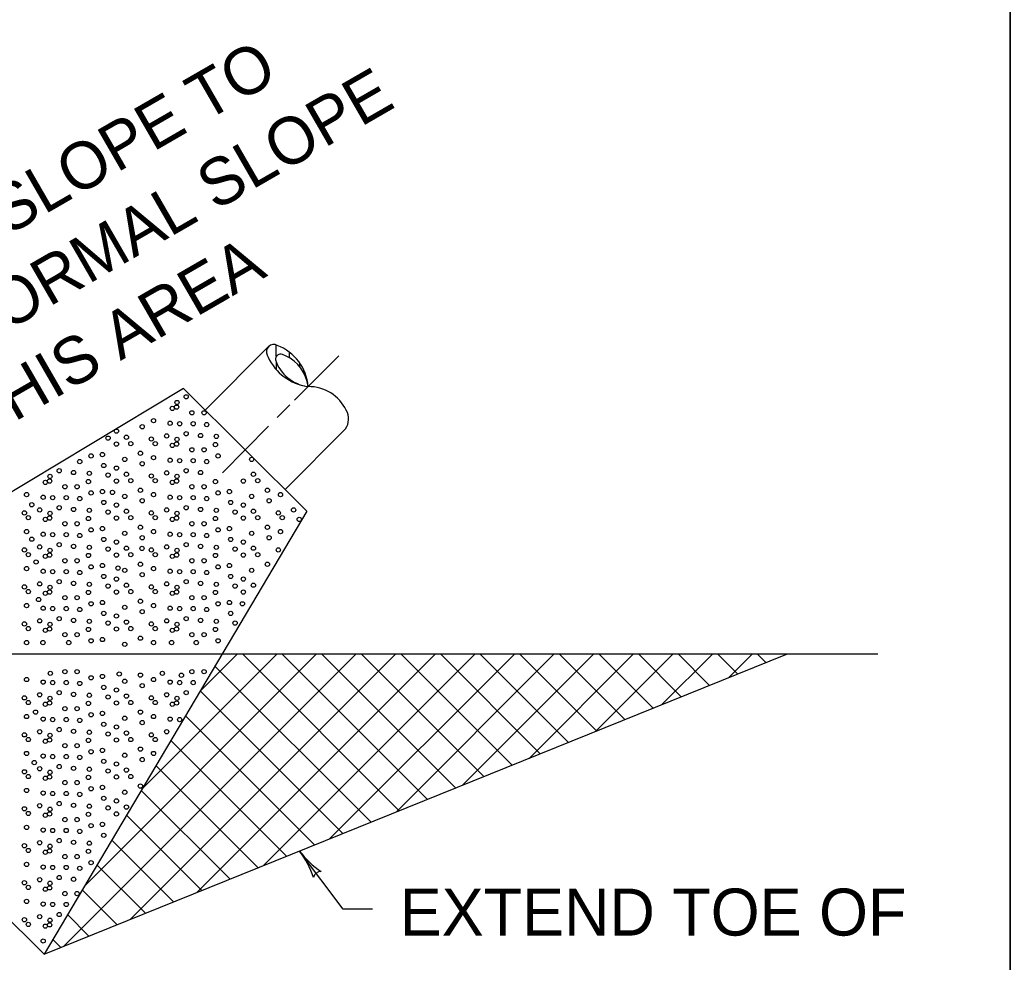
# Model space of a CAD drawing. Extents: x 1007 to 1035.5, y 1000.5 to 1021.5.
# Drawn here: x 1031.288 to 1035.5, y 1013.361 to 1017.371 of the extents above; entities that cross this region are included whole.
import ezdxf

# ---------------------------------------------------------------- set-up
doc = ezdxf.new("R2010")
doc.units = 0
for name, color, linetype in [('Level 1', 7, 'Continuous'), ('Level 10', 7, 'Continuous'), ('Level 11', 7, 'Continuous')]:
    doc.layers.add(name, color=color, linetype=linetype)

msp = doc.modelspace()

# ---------------------------------------------------------------- linework, layer by layer
at = {"layer": 'Level 1'}
for p, q in [((1032.0765, 1015.7099), (1032.3457, 1015.9808)), ((1032.3787, 1015.9397), (1032.3786, 1015.9876)), ((1032.4184, 1015.9413), (1032.4053, 1015.9475)), ((1032.4346, 1015.9325), (1032.4345, 1015.9569)), ((1032.456, 1015.7523), (1032.6439, 1015.9413)), ((1032.3788, 1015.8824), (1032.3788, 1015.9129)), ((1032.4785, 1015.8937), (1032.4786, 1015.9107)), ((1032.4348, 1015.8372), (1032.4348, 1015.8422)), ((1031.9839, 1015.802), (1030.1053, 1014.6732)), ((1031.9839, 1015.802), (1032.5084, 1015.2805)), ((1032.3823, 1015.6782), (1032.4359, 1015.7321)), ((1032.1493, 1015.4439), (1032.3458, 1015.6415)), ((1032.4163, 1015.372), (1032.6733, 1015.6305)), ((1032.5084, 1015.2805), (1031.3907, 1013.3953)), ((1028.2928, 1014.6732), (1034.9368, 1014.6732)), ((1030.1053, 1014.6732), (1031.3907, 1013.3953)), ((1031.3907, 1013.3953), (1034.5533, 1014.6732)), ((1031.4751, 1013.4294), (1032.7188, 1014.6732)), ((1031.5628, 1013.6855), (1032.5503, 1014.6732)), ((1031.7577, 1013.5436), (1032.8873, 1014.6732)), ((1031.8081, 1014.0993), (1032.3819, 1014.6732)), ((1032.0403, 1013.6578), (1033.0557, 1014.6732)), ((1032.0534, 1014.5132), (1032.2134, 1014.6732)), ((1032.2343, 1014.6732), (1032.9016, 1014.0058)), ((1032.323, 1013.772), (1033.2242, 1014.6732)), ((1032.4028, 1014.6732), (1033.0216, 1014.0543)), ((1032.5712, 1014.6732), (1033.1415, 1014.1028)), ((1032.6056, 1013.8862), (1033.3926, 1014.6732)), ((1032.7397, 1014.6732), (1033.2615, 1014.1513)), ((1032.8883, 1014.0004), (1033.561, 1014.6732)), ((1032.9081, 1014.6732), (1033.3815, 1014.1997)), ((1033.0765, 1014.6732), (1033.5014, 1014.2482)), ((1033.1709, 1014.1146), (1033.7295, 1014.6732)), ((1033.245, 1014.6732), (1033.6214, 1014.2967)), ((1033.4134, 1014.6732), (1033.7414, 1014.3451)), ((1033.4536, 1014.2288), (1033.8979, 1014.6732)), ((1033.5818, 1014.6732), (1033.8613, 1014.3936)), ((1033.7363, 1014.343), (1034.0664, 1014.6732)), ((1033.7503, 1014.6732), (1033.9813, 1014.4421)), ((1033.9188, 1014.6732), (1034.1013, 1014.4905)), ((1034.0188, 1014.4572), (1034.2348, 1014.6732)), ((1034.0873, 1014.6732), (1034.2213, 1014.539)), ((1034.2557, 1014.6732), (1034.3413, 1014.5875)), ((1034.3016, 1014.5714), (1034.4033, 1014.6732)), ((1034.4241, 1014.6732), (1034.4613, 1014.6359)), ((1032.1176, 1014.6213), (1032.7816, 1013.9573)), ((1032.0549, 1014.5156), (1032.6617, 1013.9088)), ((1031.9922, 1014.4098), (1032.5417, 1013.8603)), ((1031.9295, 1014.3041), (1032.4217, 1013.8119)), ((1031.8668, 1014.1983), (1032.3018, 1013.7634)), ((1031.8041, 1014.0926), (1032.1818, 1013.7149)), ((1031.7414, 1013.9868), (1032.0618, 1013.6665)), ((1031.6787, 1013.8811), (1031.9418, 1013.618)), ((1032.6634, 1013.5873), (1032.4776, 1013.8345)), ((1031.616, 1013.7753), (1031.8218, 1013.5695)), ((1031.5533, 1013.6697), (1031.7018, 1013.5211)), ((1031.4906, 1013.5638), (1031.5818, 1013.4726)), ((1032.7884, 1013.5873), (1032.6634, 1013.5873)), ((1031.4279, 1013.4581), (1031.4619, 1013.4241))]:
    msp.add_line(p, q, dxfattribs=at)
for points in [[(1034.537, 1014.6731), (1034.5417, 1014.6684)], [(1034.537, 1014.6731), (1034.5415, 1014.6684), (1034.5416, 1014.6684)]]:
    msp.add_lwpolyline(points, dxfattribs=at)
for centre in [(1031.9563, 1015.7428), (1031.9953, 1015.767), (1031.9364, 1015.7174), (1031.9545, 1015.723), (1032.0195, 1015.6988), (1032.0715, 1015.6988), (1031.8565, 1015.6654), (1031.9271, 1015.6543), (1031.6986, 1015.6208), (1031.8082, 1015.6394), (1031.9675, 1015.6524), (1032.0251, 1015.6524), (1032.0826, 1015.6487), (1031.6633, 1015.5911), (1031.7413, 1015.5948), (1031.8472, 1015.5874), (1031.9122, 1015.6004), (1031.9563, 1015.5855), (1031.9953, 1015.6097), (1032.0566, 1015.6023), (1032.1235, 1015.5985), (1031.6986, 1015.5657), (1031.7599, 1015.5675), (1031.8639, 1015.5675), (1031.9364, 1015.5601), (1031.9545, 1015.5657), (1032.0195, 1015.5415), (1032.0715, 1015.5415), (1032.1197, 1015.5638), (1031.5426, 1015.4913), (1031.5909, 1015.5155), (1031.6392, 1015.5211), (1031.7339, 1015.5007), (1031.8008, 1015.5267), (1031.8565, 1015.5081), (1031.9271, 1015.4969), (1031.9675, 1015.4951), (1032.0251, 1015.4951), (1032.0826, 1015.4913), (1032.1309, 1015.5155), (1032.2739, 1015.5007), (1031.4553, 1015.4523), (1031.5166, 1015.4449), (1031.6447, 1015.4746), (1031.6986, 1015.4635), (1031.8082, 1015.4821), (1031.9953, 1015.4523), (1032.0566, 1015.4449), (1031.3964, 1015.4028), (1031.4145, 1015.4083), (1031.4163, 1015.4282), (1031.5797, 1015.4064), (1031.5835, 1015.4412), (1031.6633, 1015.4338), (1031.6986, 1015.4083), (1031.7413, 1015.4375), (1031.7599, 1015.4102), (1031.8472, 1015.4301), (1031.8639, 1015.4102), (1031.9122, 1015.4431), (1031.9364, 1015.4028), (1031.9545, 1015.4083), (1031.9563, 1015.4282), (1032.1197, 1015.4064), (1032.2386, 1015.4083), (1032.2813, 1015.4375), (1032.2999, 1015.4102), (1031.4795, 1015.3842), (1031.5315, 1015.3842), (1031.6392, 1015.3638), (1031.6819, 1015.3602), (1031.8008, 1015.3693), (1032.0195, 1015.3842), (1032.0715, 1015.3842), (1032.1792, 1015.3638), (1032.3408, 1015.3693), (1031.3165, 1015.3508), (1031.3871, 1015.3396), (1031.4275, 1015.3378), (1031.4851, 1015.3378), (1031.5426, 1015.334), (1031.5909, 1015.3582), (1031.6447, 1015.3173), (1031.7339, 1015.3433), (1031.8082, 1015.3248), (1031.8565, 1015.3508), (1031.9271, 1015.3396), (1031.9675, 1015.3378), (1032.0251, 1015.3378), (1032.0826, 1015.334), (1032.1309, 1015.3582), (1032.1847, 1015.3173), (1032.2739, 1015.3433), (1032.3482, 1015.3248), (1032.3965, 1015.3508), (1031.3388, 1015.3078), (1031.3722, 1015.2858), (1031.4553, 1015.295), (1031.5166, 1015.2876), (1031.5835, 1015.2838), (1031.6633, 1015.2764), (1031.6986, 1015.3062), (1031.7413, 1015.2802), (1031.9122, 1015.2858), (1031.9953, 1015.295), (1032.0566, 1015.2876), (1032.1235, 1015.2838), (1032.2033, 1015.2764), (1032.2386, 1015.3062), (1032.2813, 1015.2802), (1032.4522, 1015.2858), (1031.3072, 1015.2728), (1031.3239, 1015.2528), (1031.3964, 1015.2454), (1031.4145, 1015.251), (1031.4163, 1015.2708), (1031.5797, 1015.2491), (1031.6986, 1015.251), (1031.7599, 1015.2528), (1031.8472, 1015.2728), (1031.8639, 1015.2528), (1031.9364, 1015.2454), (1031.9545, 1015.251), (1031.9563, 1015.2708), (1032.1197, 1015.2491), (1032.2386, 1015.251), (1032.2999, 1015.2528), (1032.3872, 1015.2728), (1032.4039, 1015.2528), (1032.4764, 1015.2454), (1031.3165, 1015.1934), (1031.4795, 1015.2268), (1031.5315, 1015.2268), (1031.5909, 1015.2008), (1031.6392, 1015.2064), (1031.8008, 1015.212), (1031.8565, 1015.1934), (1032.0195, 1015.2268), (1032.0715, 1015.2268), (1032.1309, 1015.2008), (1032.1792, 1015.2064), (1032.3408, 1015.212), (1032.3965, 1015.1934), (1031.3388, 1015.1612), (1031.3871, 1015.1823), (1031.4275, 1015.1804), (1031.4851, 1015.1804), (1031.5426, 1015.1767), (1031.6447, 1015.1599), (1031.6986, 1015.1488), (1031.7339, 1015.186), (1031.8082, 1015.1674), (1031.9271, 1015.1823), (1031.9675, 1015.1804), (1032.0251, 1015.1804), (1032.0826, 1015.1767), (1032.1847, 1015.1599), (1032.2386, 1015.1488), (1032.2739, 1015.186), (1032.3482, 1015.1674), (1031.3072, 1015.1154), (1031.3722, 1015.1284), (1031.4163, 1015.1135), (1031.4553, 1015.1377), (1031.5166, 1015.1303), (1031.5835, 1015.1265), (1031.6633, 1015.1191), (1031.7413, 1015.1228), (1031.8076, 1015.1219), (1031.8472, 1015.1154), (1031.9122, 1015.1284), (1031.9563, 1015.1135), (1031.9953, 1015.1377), (1032.0566, 1015.1303), (1032.1235, 1015.1265), (1032.2033, 1015.1191), (1032.2813, 1015.1228), (1032.3872, 1015.1154), (1031.3239, 1015.0955), (1031.3964, 1015.0881), (1031.4145, 1015.0937), (1031.4795, 1015.0695), (1031.5315, 1015.0695), (1031.5797, 1015.0918), (1031.6986, 1015.0937), (1031.7599, 1015.0955), (1031.8639, 1015.0955), (1031.9364, 1015.0881), (1031.9545, 1015.0937), (1032.0195, 1015.0695), (1032.0715, 1015.0695), (1032.1197, 1015.0918), (1032.2386, 1015.0937), (1032.2999, 1015.0955), (1031.3165, 1015.0361), (1031.3571, 1015.0643), (1031.3871, 1015.0249), (1031.4275, 1015.0231), (1031.4851, 1015.0231), (1031.5909, 1015.0435), (1031.6392, 1015.0491), (1031.7055, 1015.0381), (1031.7339, 1015.0287), (1031.8008, 1015.0547), (1031.8565, 1015.0361), (1031.9271, 1015.0249), (1031.9675, 1015.0231), (1032.0251, 1015.0231), (1032.1309, 1015.0435), (1032.1792, 1015.0491), (1032.2739, 1015.0287), (1032.3408, 1015.0547), (1031.4553, 1014.9803), (1031.5426, 1015.0193), (1031.6447, 1015.0026), (1031.6986, 1014.9915), (1031.8082, 1015.0101), (1031.9953, 1014.9803), (1032.0826, 1015.0193), (1032.1847, 1015.0026), (1032.2386, 1014.9915), (1031.3072, 1014.9581), (1031.3239, 1014.9382), (1031.3722, 1014.9711), (1031.4163, 1014.9562), (1031.5166, 1014.9729), (1031.5835, 1014.9692), (1031.6633, 1014.9618), (1031.7413, 1014.9655), (1031.7599, 1014.9382), (1031.8472, 1014.9581), (1031.8639, 1014.9382), (1031.9122, 1014.9711), (1031.9563, 1014.9562), (1032.0566, 1014.9729), (1032.1235, 1014.9692), (1032.2033, 1014.9618), (1032.2813, 1014.9655), (1031.3676, 1014.9045), (1031.3964, 1014.9308), (1031.4145, 1014.9363), (1031.4795, 1014.9122), (1031.5315, 1014.9122), (1031.5797, 1014.9344), (1031.6986, 1014.9363), (1031.8008, 1014.8973), (1031.9364, 1014.9308), (1031.9545, 1014.9363), (1032.0195, 1014.9122), (1032.0715, 1014.9122), (1032.1197, 1014.9344), (1032.2386, 1014.9363), (1031.3165, 1014.8788), (1031.3871, 1014.8676), (1031.4275, 1014.8658), (1031.4851, 1014.8658), (1031.5426, 1014.862), (1031.5909, 1014.8862), (1031.6392, 1014.8918), (1031.7339, 1014.8713), (1031.8565, 1014.8788), (1031.9271, 1014.8676), (1031.9675, 1014.8658), (1032.0251, 1014.8658), (1032.0826, 1014.862), (1032.1309, 1014.8862), (1032.1792, 1014.8918), (1032.2344, 1014.8862), (1031.3722, 1014.8138), (1031.4553, 1014.823), (1031.5166, 1014.8156), (1031.5835, 1014.8118), (1031.6447, 1014.8453), (1031.6986, 1014.8342), (1031.8082, 1014.8528), (1031.9122, 1014.8138), (1031.9953, 1014.823), (1032.0566, 1014.8156), (1032.1235, 1014.8118), (1032.1847, 1014.8453), (1031.3072, 1014.8008), (1031.3239, 1014.7808), (1031.3964, 1014.7734), (1031.4145, 1014.779), (1031.4163, 1014.7988), (1031.5797, 1014.7771), (1031.6633, 1014.8044), (1031.6986, 1014.779), (1031.7413, 1014.8082), (1031.7599, 1014.7808), (1031.8472, 1014.8008), (1031.8639, 1014.7808), (1031.9364, 1014.7734), (1031.9545, 1014.779), (1031.9563, 1014.7988), (1032.1197, 1014.7771), (1032.2033, 1014.8044), (1031.4795, 1014.7548), (1031.5315, 1014.7548), (1031.5909, 1014.7288), (1031.6392, 1014.7344), (1031.8008, 1014.74), (1032.0195, 1014.7548), (1032.0715, 1014.7548), (1032.1309, 1014.7288), (1031.3165, 1014.7214), (1031.386, 1014.7213), (1031.4959, 1014.7213), (1031.7339, 1014.714), (1031.8565, 1014.7214), (1031.9333, 1014.7213), (1032.0381, 1014.7213), (1031.3165, 1014.5641), (1031.4174, 1014.5903), (1031.4795, 1014.5975), (1031.5315, 1014.5975), (1031.5909, 1014.5715), (1031.6392, 1014.5771), (1031.7106, 1014.5877), (1031.8008, 1014.5827), (1031.8565, 1014.5641), (1031.894, 1014.5903), (1031.9751, 1014.5824), (1032.0195, 1014.5975), (1032.0715, 1014.5975), (1031.3871, 1014.5529), (1031.4275, 1014.5511), (1031.4851, 1014.5511), (1031.5426, 1014.5473), (1031.6447, 1014.5306), (1031.6986, 1014.5195), (1031.7339, 1014.5567), (1031.8082, 1014.5381), (1031.9271, 1014.5529), (1031.9675, 1014.5511), (1032.0251, 1014.5511), (1031.3072, 1014.4861), (1031.3722, 1014.4991), (1031.4163, 1014.4842), (1031.4553, 1014.5083), (1031.5166, 1014.5009), (1031.5835, 1014.4972), (1031.6633, 1014.4898), (1031.7413, 1014.4935), (1031.8472, 1014.4861), (1031.9122, 1014.4991), (1031.9563, 1014.4842), (1031.9953, 1014.5083), (1031.3239, 1014.4662), (1031.3964, 1014.4588), (1031.4145, 1014.4643), (1031.4795, 1014.4402), (1031.5315, 1014.4402), (1031.5797, 1014.4624), (1031.6986, 1014.4643), (1031.7599, 1014.4662), (1031.8639, 1014.4662), (1031.9364, 1014.4588), (1031.9545, 1014.4643), (1031.3165, 1014.4068), (1031.3546, 1014.4253), (1031.3871, 1014.3956), (1031.4275, 1014.3938), (1031.4851, 1014.3938), (1031.5909, 1014.4142), (1031.6392, 1014.4198), (1031.7339, 1014.3993), (1031.8008, 1014.4253), (1031.8565, 1014.4068), (1031.9271, 1014.3956), (1031.9675, 1014.3938), (1031.4553, 1014.351), (1031.5426, 1014.39), (1031.6447, 1014.3733), (1031.6986, 1014.3622), (1031.8082, 1014.3808), (1031.3072, 1014.3288), (1031.3239, 1014.3088), (1031.3722, 1014.3418), (1031.4145, 1014.307), (1031.4163, 1014.3268), (1031.5166, 1014.3436), (1031.5835, 1014.3398), (1031.6633, 1014.3324), (1031.6986, 1014.307), (1031.7413, 1014.3362), (1031.7599, 1014.3088), (1031.8472, 1014.3288), (1031.8639, 1014.3088), (1031.9122, 1014.3418), (1031.3964, 1014.3014), (1031.4795, 1014.2828), (1031.5315, 1014.2828), (1031.5797, 1014.3051), (1031.8008, 1014.268), (1031.3165, 1014.2494), (1031.3871, 1014.2383), (1031.4275, 1014.2364), (1031.4851, 1014.2364), (1031.5426, 1014.2327), (1031.5909, 1014.2568), (1031.6392, 1014.2624), (1031.7339, 1014.242), (1031.8082, 1014.2234), (1031.8565, 1014.2494), (1031.3493, 1014.2106), (1031.3722, 1014.1844), (1031.4553, 1014.1937), (1031.5166, 1014.1863), (1031.5835, 1014.1825), (1031.6447, 1014.2159), (1031.6986, 1014.2048), (1031.3072, 1014.1714), (1031.3239, 1014.1515), (1031.3964, 1014.1441), (1031.4145, 1014.1497), (1031.4163, 1014.1695), (1031.5797, 1014.1478), (1031.6633, 1014.1751), (1031.6986, 1014.1497), (1031.7413, 1014.1788), (1031.7599, 1014.1515), (1031.4795, 1014.1255), (1031.5315, 1014.1255), (1031.5909, 1014.0995), (1031.6392, 1014.1051), (1031.8008, 1014.1107), (1031.3165, 1014.0921), (1031.3871, 1014.0809), (1031.4275, 1014.0791), (1031.4851, 1014.0791), (1031.5426, 1014.0753), (1031.6447, 1014.0586), (1031.7339, 1014.0847), (1031.3072, 1014.0141), (1031.3722, 1014.0271), (1031.4163, 1014.0122), (1031.4553, 1014.0363), (1031.5166, 1014.0289), (1031.5835, 1014.0252), (1031.6633, 1014.0178), (1031.6986, 1014.0475), (1031.7413, 1014.0215), (1031.3239, 1013.9942), (1031.3964, 1013.9868), (1031.4145, 1013.9923), (1031.5797, 1013.9904), (1031.6986, 1013.9923), (1031.3165, 1013.9348), (1031.4795, 1013.9682), (1031.5315, 1013.9682), (1031.5909, 1013.9422), (1031.6392, 1013.9478), (1031.3871, 1013.9236), (1031.4275, 1013.9218), (1031.4851, 1013.9218), (1031.5426, 1013.918), (1031.6447, 1013.9013), (1031.3072, 1013.8568), (1031.3722, 1013.8698), (1031.4163, 1013.8548), (1031.4553, 1013.879), (1031.5166, 1013.8716), (1031.5835, 1013.8678), (1031.3239, 1013.8368), (1031.3964, 1013.8294), (1031.4145, 1013.835), (1031.4795, 1013.8108), (1031.5315, 1013.8108), (1031.5797, 1013.8331), (1031.3165, 1013.7774), (1031.3871, 1013.7663), (1031.4275, 1013.7644), (1031.4851, 1013.7644), (1031.5426, 1013.7607), (1031.5909, 1013.7848), (1031.4553, 1013.7217), (1031.3072, 1013.6994), (1031.3239, 1013.6795), (1031.3722, 1013.7124), (1031.4145, 1013.6777), (1031.4163, 1013.6975), (1031.5166, 1013.7143), (1031.3964, 1013.6721), (1031.4795, 1013.6535), (1031.5315, 1013.6535), (1031.3165, 1013.6201), (1031.3871, 1013.6089), (1031.4275, 1013.6071), (1031.4851, 1013.6071), (1031.3722, 1013.5551), (1031.4553, 1013.5643), (1031.3072, 1013.5421), (1031.3239, 1013.5222), (1031.3964, 1013.5148), (1031.4145, 1013.5203), (1031.4163, 1013.5402), (1031.3871, 1013.4516)]:
    msp.add_circle(centre, 0.00903, dxfattribs=at)
for centre, radius, start, end in [((1032.3682, 1015.9579), 0.0315, 62.3037, 205.5672), ((1032.3097, 1015.794), 0.2052, 4.5588, 69.1199), ((1032.5445, 1016.0304), 0.2221, 201.8788, 257.915), ((1032.3973, 1015.9266), 0.0223, 68.9059, 185.1239), ((1032.5353, 1015.978), 0.169, 198.5031, 262.8298), ((1032.3467, 1015.7883), 0.169, 7.5027, 64.9005), ((1032.5154, 1015.6314), 0.179, 25.8505, 90.3731), ((1032.6107, 1015.6726), 0.0754, 326.4841, 29.2727), ((1032.7901, 1014.0694), 0.3909, 216.9256, 216.9378), ((1032.7901, 1014.0694), 0.3909, 216.9378, 235.6066), ((1032.1651, 1013.5996), 0.3909, 18.285, 36.9317), ((1032.5669, 1013.7157), 0.0313, 85.7124, 167.8291)]:
    msp.add_arc(centre, radius, start, end, dxfattribs=at)
at = {"layer": 'Level 10'}
msp.add_line((1035.5, 1021.5), (1035.5, 1000.5), dxfattribs=at)
at = {"layer": 'Level 11'}
msp.add_lwpolyline([(1007, 1000.5), (1035.5, 1000.5), (1035.5, 1021.5), (1007, 1021.5)], close=True, dxfattribs=at)

# ---------------------------------------------------------------- texts
at = {"layer": 'Level 1'}
for s, p in [('WARP SLOPE TO', (1030.4773, 1016.0127)), ('FIT NORMAL SLOPE', (1030.6523, 1015.7095)), ('IN THIS AREA', (1030.8273, 1015.4064))]:
    msp.add_text(s, height=0.2, rotation=30, dxfattribs=at).set_placement(p)
msp.add_text('EXTEND TOE OF', height=0.2, dxfattribs=at).set_placement((1032.9038, 1013.4747))

doc.saveas('drawing.dxf')
